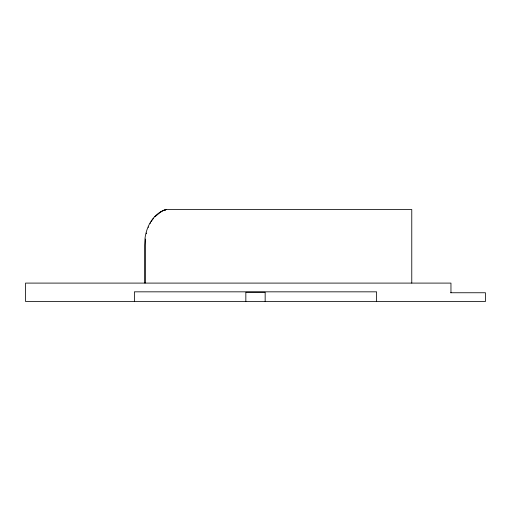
<?xml version="1.0" encoding="UTF-8"?>
<svg xmlns="http://www.w3.org/2000/svg" width="511" height="511" viewBox="0 0 511 511"><rect width="100%" height="100%" fill="white"/><g stroke="black" fill="none" stroke-linecap="round" stroke-linejoin="round"><path stroke-width="0.77" d="M145.386 239.014L145.009 245.146L145.003 283.094L145.003 238.407C146.478 226.213 153.524 213.355 165.864 209.51L411.77 209.51L411.77 283.094M146.287 233.776L146.478 233.016M148.273 227.421L148.452 226.999M150.087 223.518L150.458 222.879M151.141 221.691L151.901 220.535M152.284 219.96L153.517 218.325M154.839 216.798L160.939 211.867M160.952 211.854L162.67 210.934M163.124 210.736L166.286 209.51M164.05 210.155L165.545 210.155M450.619 292.752L485.45 292.752L485.45 301.49L25.55 301.49L25.55 283.094L450.958 283.094L450.958 292.752M376.62 301.49L376.62 291.832L134.38 291.832L134.38 301.49M265.158 301.49L265.158 292.292L245.842 292.292L245.842 301.49"/></g></svg>
